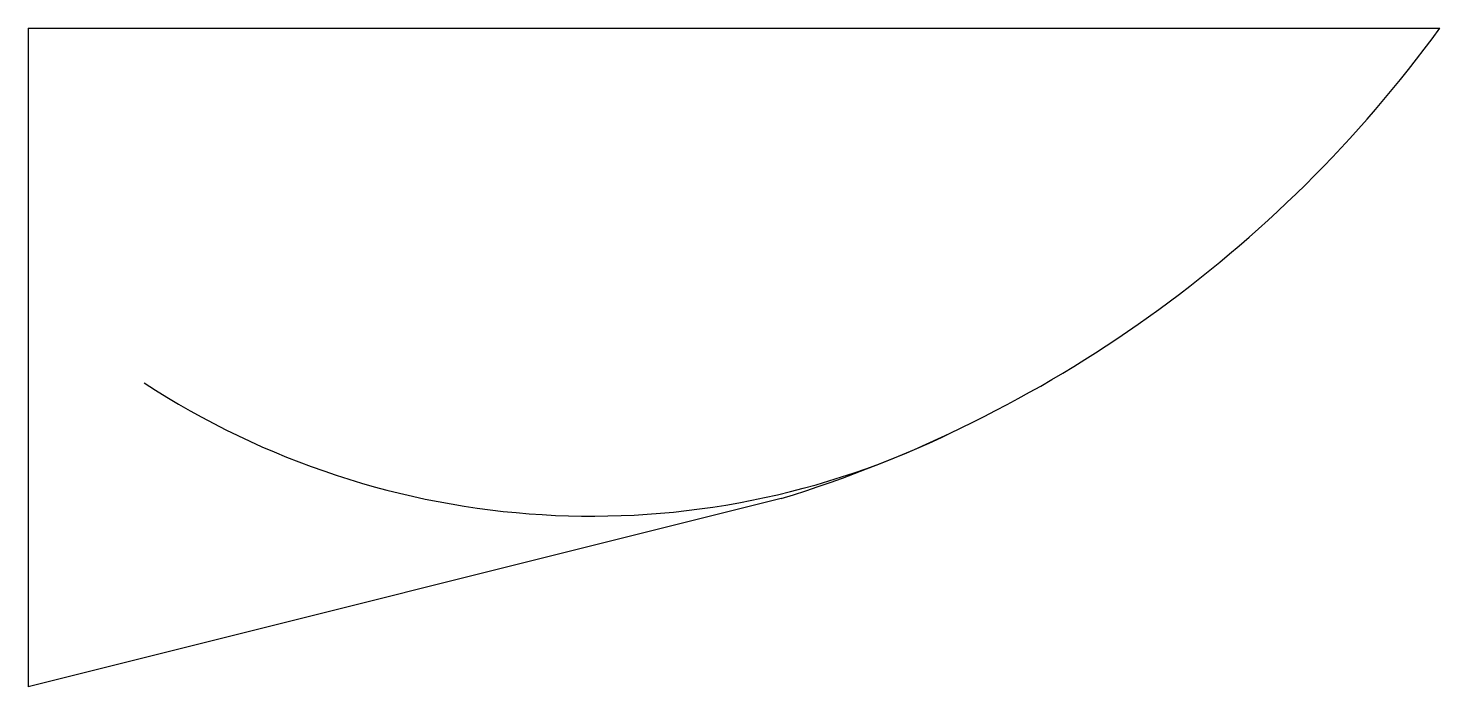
# Model space of a CAD drawing. Extents: x 0 to 0.6, y -0.28 to 0.
import ezdxf

# ---------------------------------------------------------------- set-up
doc = ezdxf.new("R2010")
doc.units = 0
doc.layers.add('SN', color=7, linetype='CONTINUOUS')

msp = doc.modelspace()

# ---------------------------------------------------------------- linework, layer by layer
at = {"layer": 'SN', "color": 0}
for p, q in [((0, 0), (0, -0.28)), ((0, 0), (0.6, 0)), ((0.32, -0.2), (0, -0.28))]:
    msp.add_line(p, q, dxfattribs=at)
for centre, radius, start, end in [((0.16, 0.32), 0.54406, 287.10273, 323.97263), ((0.23946, 0.13974), 0.34719, 236.78059, 296.30657)]:
    msp.add_arc(centre, radius, start, end, dxfattribs=at)

doc.saveas('drawing.dxf')
